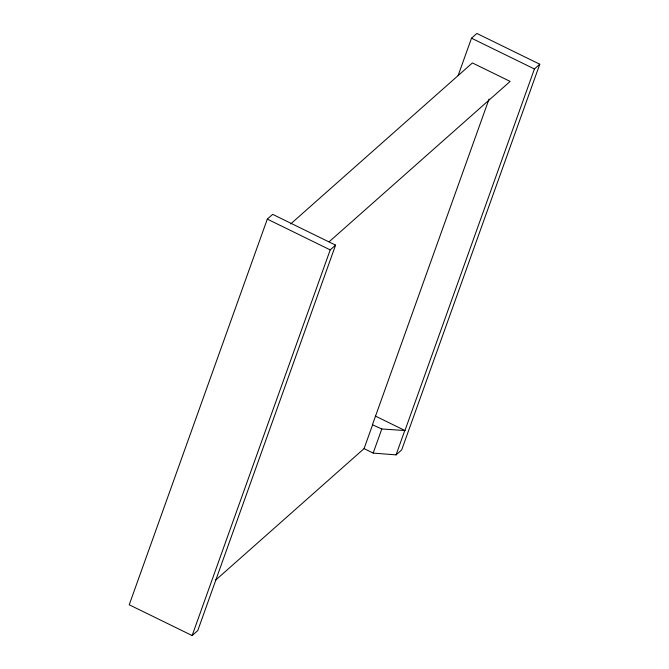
<?xml version="1.0" encoding="UTF-8"?>
<svg xmlns="http://www.w3.org/2000/svg" width="669" height="669" viewBox="0 0 669 669"><rect width="100%" height="100%" fill="white"/><g stroke="black" fill="none" stroke-linecap="round" stroke-linejoin="round"><path stroke-width="1" d="M267.307 219.106L129.217 604.776L192.137 635.55L197.765 630.566L335.579 245.138L272.668 214.356L267.307 219.106L330.218 249.888L335.579 245.138M192.137 635.55L330.218 249.888M458.14 75.53L471.503 38.2L476.863 33.45L539.783 64.224L401.693 449.894L396.065 454.878L373.168 453.08L364.061 448.623L215.418 580.316M489.022 99.112L372.424 424.756L381.798 428.98L404.962 430.535L534.422 68.974L539.783 64.224M364.061 448.623L372.692 424.522M373.168 453.08L381.798 428.98M396.065 454.878L404.695 430.777M290.647 223.956L472.398 62.936L510.146 81.409L329.181 241.735M471.503 38.2L534.422 68.974M375.359 416.051L404.962 430.535"/></g></svg>
